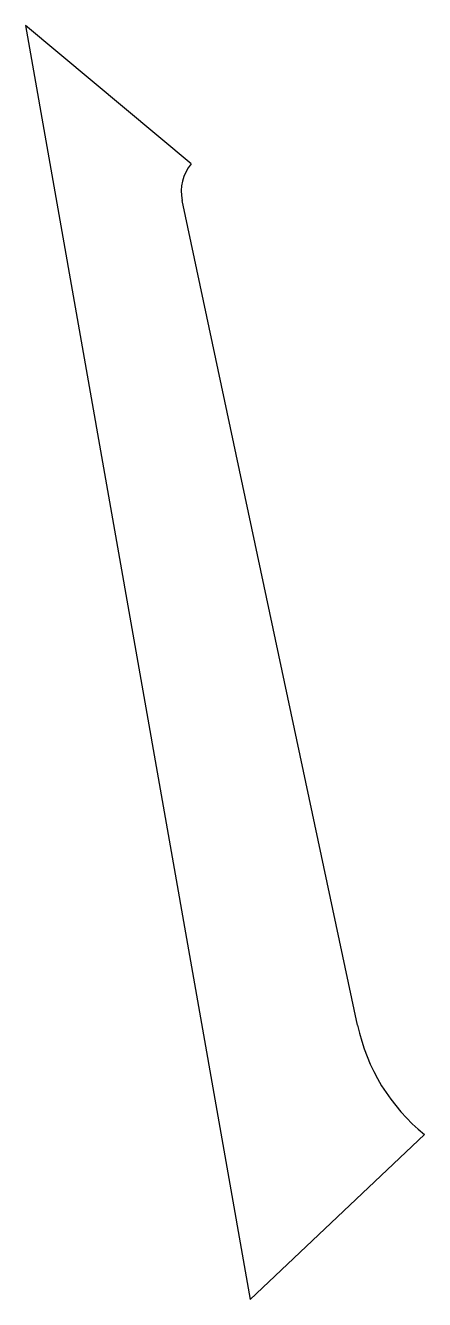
# Model space of a CAD drawing. Header units: millimetres. Extents: x -847 to -618, y 0 to 730.
import ezdxf

# ---------------------------------------------------------------- set-up
doc = ezdxf.new("R2010")
doc.units = ezdxf.units.MM

msp = doc.modelspace()

# ---------------------------------------------------------------- linework, layer by layer
at = {"color": 7, "linetype": 'Continuous', "lineweight": 25}
for p, q in [((-751.97, 650.73), (-846.84, 730)), ((-846.84, 730), (-718.12, 0)), ((-656.53, 157.13), (-757, 629.8)), ((-618.16, 94.51), (-718.12, 0))]:
    msp.add_line(p, q, dxfattribs=at)
for centre, radius, start, end in [((-732.55, 635), 25, 141, 192), ((-548.93, 180), 110, 192, 231)]:
    msp.add_arc(centre, radius, start, end, dxfattribs=at)

doc.saveas('drawing.dxf')
